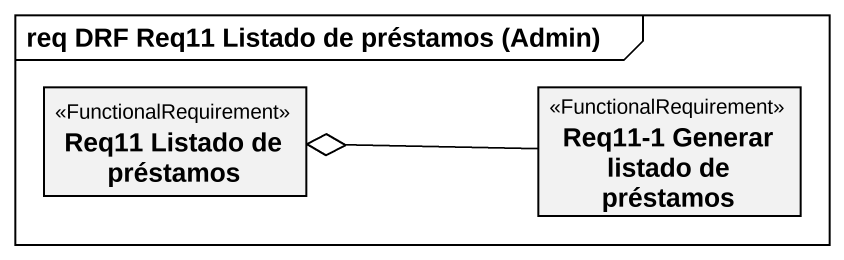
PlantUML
@startuml
mainframe req DRF Req11 Listado de préstamos (Admin)
hide circle
hide empty members
class "Req11 Listado de préstamos" as Req11_Listado_de_préstamos <<FunctionalRequirement>>
class "Req11-1 Generar listado de préstamos" as Req11_1_Generar_listado_de <<FunctionalRequirement>>
Req11_1_Generar_listado_de -left-o Req11_Listado_de_préstamos
@enduml
